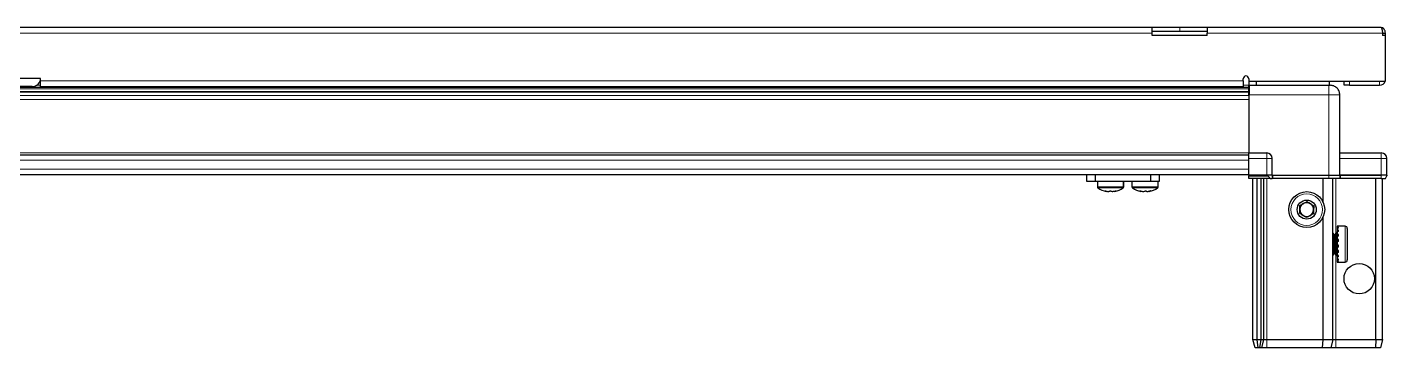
# Model space of a CAD drawing. Header units: millimetres. Extents: x 1415 to 4918, y -265 to 1617.
# Drawn here: x 2078.5 to 2570.8, y 632.1 to 748.1 of the extents above; entities that cross this region are included whole.
import ezdxf

# ---------------------------------------------------------------- set-up
doc = ezdxf.new("R2010")
doc.units = ezdxf.units.MM

msp = doc.modelspace()

# ---------------------------------------------------------------- linework, layer by layer
at = {"color": 7, "linetype": 'Continuous', "lineweight": 25}
for p, q in [((1655.82, 748.12), (2485.82, 748.12)), ((2485.82, 746.02), (2485.82, 748.12)), ((2485.82, 748.12), (2495.82, 748.12)), ((2495.82, 746.62), (2485.82, 746.62)), ((2485.82, 745.12), (2485.82, 746.02)), ((2505.82, 745.12), (2485.82, 745.12)), ((2495.82, 748.12), (2505.82, 748.12)), ((2505.82, 746.62), (2495.82, 746.62)), ((2505.82, 748.12), (2568.72, 748.12)), ((2505.82, 748.12), (2505.82, 746.02)), ((2505.82, 745.12), (2505.82, 746.02)), ((2569.32, 746.02), (2570.32, 746.02)), ((2569.32, 746.02), (2569.32, 745.12)), ((2570.32, 745.12), (2569.32, 745.12)), ((2570.32, 745.12), (2570.32, 746.02)), ((2570.32, 728.62), (2570.32, 745.12)), ((2083.32, 729.62), (2058.32, 729.62)), ((2083.32, 728.72), (2083.32, 729.62)), ((2083.32, 726.62), (2083.32, 728.72)), ((2518.82, 728.72), (2518.82, 729.47)), ((2518.82, 728.72), (2518.82, 726.62)), ((2520.82, 729.47), (2520.82, 728.62)), ((2520.82, 724.68), (1620.82, 724.68)), ((2520.82, 724.64), (1620.82, 724.64)), ((1646.94, 726.47), (2494.7, 726.47)), ((2080.32, 726.62), (2061.32, 726.62)), ((2083.32, 726.62), (2518.82, 726.62)), ((2489.32, 726.62), (2489.32, 726.47)), ((2489.43, 726.62), (2489.43, 726.47)), ((2489.61, 726.62), (2489.61, 726.47)), ((2490.12, 726.62), (2490.12, 726.47)), ((2490.51, 726.62), (2490.51, 726.47)), ((2491.37, 726.62), (2491.37, 726.47)), ((2491.93, 726.62), (2491.93, 726.47)), ((2493.05, 726.62), (2493.05, 726.47)), ((2493.73, 726.62), (2493.73, 726.47)), ((2494.7, 726.47), (2495, 726.47)), ((2495, 726.62), (2495, 726.47)), ((2495, 726.47), (2495.01, 726.47)), ((2495.01, 726.47), (2495.74, 726.47)), ((2495.27, 726.62), (2495.27, 726.47)), ((2495.74, 726.62), (2495.74, 726.47)), ((2495.74, 726.47), (2497.03, 726.47)), ((2496.94, 726.47), (2520.82, 726.47)), ((2497.03, 726.62), (2497.03, 726.47)), ((2497.13, 726.62), (2497.13, 726.47)), ((2497.75, 726.62), (2497.75, 726.47)), ((2498.95, 726.62), (2498.95, 726.47)), ((2499.57, 726.62), (2499.57, 726.47)), ((2500.56, 726.62), (2500.56, 726.47)), ((2501.03, 726.62), (2501.03, 726.47)), ((2501.7, 726.62), (2501.7, 726.47)), ((2501.98, 726.62), (2501.98, 726.47)), ((2502.27, 726.62), (2502.27, 726.47)), ((2502.32, 726.47), (2502.32, 726.62)), ((2502.32, 726.62), (2502.32, 726.47)), ((2520.82, 728.62), (2520.82, 727.12)), ((2520.82, 728.62), (2570.32, 728.62)), ((2520.82, 727.12), (2549.82, 727.12)), ((2520.97, 727.12), (2520.97, 723.62)), ((2523.57, 728.62), (2523.57, 727.12)), ((2550.07, 727.12), (2550.07, 728.62)), ((2555.32, 727.12), (2555.32, 728.62)), ((2557.32, 727.12), (2555.32, 727.12)), ((2557.32, 727.12), (2568.22, 727.12)), ((2520.82, 723.62), (2520.82, 702.62)), ((2553.82, 694.62), (2553.82, 723.62)), ((1620.82, 701.97), (2520.82, 701.97)), ((2520.82, 702.62), (2527.32, 702.62)), ((2520.82, 700.62), (2520.82, 702.62)), ((2520.82, 694.62), (2520.82, 700.62)), ((2529.32, 694.62), (2529.32, 700.62)), ((2553.82, 702.62), (2568.82, 702.62)), ((2570.82, 694.62), (2570.82, 700.62)), ((1620.82, 694.77), (2520.82, 694.77)), ((2462.17, 692.27), (2462.17, 694.77)), ((2465.17, 694.77), (2465.17, 692.27)), ((2485.37, 692.27), (2485.37, 694.77)), ((2488.37, 694.77), (2488.37, 692.27)), ((2520.82, 694.62), (2527.32, 694.62)), ((2520.82, 694.62), (2520.82, 694.29)), ((2520.82, 694.62), (2520.82, 694.62)), ((2527.32, 694.62), (2520.82, 694.62)), ((2520.82, 693.42), (2520.82, 694.29)), ((2520.82, 694.29), (2520.82, 694.29)), ((2520.82, 694.29), (2527.32, 694.29)), ((2529.32, 694.62), (2527.32, 694.62)), ((2529.32, 694.62), (2529.32, 693.42)), ((2529.32, 694.62), (2529.52, 694.62)), ((2529.52, 694.62), (2549.82, 694.62)), ((2549.82, 694.62), (2553.82, 694.62)), ((2553.82, 694.62), (2553.82, 693.42)), ((2553.82, 694.62), (2554.02, 694.62)), ((2554.02, 694.62), (2568.82, 694.62)), ((2568.82, 694.62), (2554.02, 694.62)), ((2570.82, 694.62), (2568.82, 694.62)), ((2570.32, 693.42), (2570.82, 694.29)), ((2570.82, 694.62), (2570.82, 694.29)), ((2465.17, 692.27), (2462.17, 692.27)), ((2485.37, 692.27), (2465.17, 692.27)), ((2466.02, 692.27), (2466.02, 690.36)), ((2475.52, 690.36), (2475.52, 692.27)), ((2475.57, 690.36), (2475.57, 692.27)), ((2478.52, 692.27), (2478.52, 690.36)), ((2488.37, 692.27), (2485.37, 692.27)), ((2488.02, 690.36), (2488.02, 692.27)), ((2528.64, 693.42), (2520.82, 693.42)), ((2522.32, 635.12), (2522.32, 693.42)), ((2523.82, 635.12), (2523.82, 693.42)), ((2525.32, 635.12), (2525.32, 693.42)), ((2526.32, 635.12), (2526.32, 693.42)), ((2528.64, 693.42), (2529.32, 693.42)), ((2529.52, 693.42), (2529.32, 693.42)), ((2549.82, 693.42), (2529.52, 693.42)), ((2547.82, 684.62), (2547.82, 693.42)), ((2553.82, 693.42), (2549.82, 693.42)), ((2551.32, 635.12), (2551.32, 693.42)), ((2554.02, 693.42), (2553.82, 693.42)), ((2568.82, 693.42), (2554.02, 693.42)), ((2566.82, 635.12), (2566.82, 693.42)), ((2568.82, 693.42), (2570.32, 693.42)), ((2569.32, 635.12), (2569.32, 693.42)), ((2547.82, 635.12), (2547.82, 679.62)), ((2555.72, 676.12), (2552.82, 676.12)), ((2552.82, 676.12), (2552.82, 676.11)), ((2553.32, 676.11), (2552.82, 676.11)), ((2552.82, 676.11), (2552.82, 676.03)), ((2552.82, 676.03), (2552.82, 675.69)), ((2553.32, 676.03), (2552.82, 676.03)), ((2553.32, 675.69), (2552.82, 675.69)), ((2552.82, 675.69), (2552.82, 675.38)), ((2552.82, 675.38), (2552.82, 674.67)), ((2553.32, 675.38), (2552.82, 675.38)), ((2553.32, 674.67), (2552.82, 674.67)), ((2552.82, 674.67), (2552.82, 674.17)), ((2553.32, 676.03), (2553.32, 676.11)), ((2553.32, 675.38), (2553.32, 675.69)), ((2553.32, 674.17), (2553.32, 674.67)), ((2556.52, 675.32), (2556.52, 673.83)), ((2551.35, 673.62), (2551.32, 673.62)), ((2551.84, 672.93), (2551.35, 673.62)), ((2551.35, 673.62), (2551.35, 672.58)), ((2551.35, 672.58), (2551.35, 665.62)), ((2552.32, 673.62), (2551.84, 672.93)), ((2551.84, 672.93), (2551.84, 672.07)), ((2551.84, 672.07), (2551.84, 666.31)), ((2552.32, 673.62), (2552.32, 672.58)), ((2552.32, 672.58), (2552.32, 665.62)), ((2552.82, 674.02), (2552.72, 674.02)), ((2552.72, 674.02), (2552.72, 665.22)), ((2552.82, 674.17), (2552.82, 673.15)), ((2553.32, 674.17), (2552.82, 674.17)), ((2553.32, 673.15), (2552.82, 673.15)), ((2552.82, 673.15), (2552.82, 672.51)), ((2552.82, 672.51), (2552.82, 671.3)), ((2553.32, 672.51), (2552.82, 672.51)), ((2553.32, 671.3), (2552.82, 671.3)), ((2552.82, 671.3), (2552.82, 670.75)), ((2553.32, 670.75), (2552.82, 670.75)), ((2552.82, 670.57), (2552.82, 669.27)), ((2553.32, 670.57), (2552.82, 670.57)), ((2553.32, 672.51), (2553.32, 673.15)), ((2553.32, 670.57), (2553.32, 671.3)), ((2556.52, 673.83), (2556.52, 663.92)), ((2551.32, 665.62), (2551.35, 665.62)), ((2551.35, 665.62), (2551.84, 666.31)), ((2551.84, 666.31), (2552.32, 665.62)), ((2552.72, 665.22), (2552.82, 665.22)), ((2553.32, 669.27), (2552.82, 669.27)), ((2553.32, 668.89), (2552.82, 668.89)), ((2552.82, 668.89), (2552.82, 668.54)), ((2553.32, 668.54), (2552.82, 668.54)), ((2552.82, 668.54), (2552.82, 667.28)), ((2553.32, 667.28), (2552.82, 667.28)), ((2552.82, 667.28), (2552.82, 666.61)), ((2552.82, 666.61), (2552.82, 665.52)), ((2553.32, 666.61), (2552.82, 666.61)), ((2553.32, 665.52), (2552.82, 665.52)), ((2552.82, 665.52), (2552.82, 664.98)), ((2552.82, 664.98), (2552.82, 664.16)), ((2553.32, 664.98), (2552.82, 664.98)), ((2553.32, 668.54), (2553.32, 669.27)), ((2553.32, 666.61), (2553.32, 667.28)), ((2553.32, 664.98), (2553.32, 665.52)), ((2553.32, 664.16), (2552.82, 664.16)), ((2552.82, 664.16), (2552.82, 663.8)), ((2552.82, 663.8), (2552.82, 663.34)), ((2553.32, 663.8), (2552.82, 663.8)), ((2553.32, 663.34), (2552.82, 663.34)), ((2552.82, 663.34), (2552.82, 663.19)), ((2552.82, 663.19), (2552.82, 663.12)), ((2553.32, 663.19), (2552.82, 663.19)), ((2552.82, 663.12), (2555.72, 663.12)), ((2553.32, 663.8), (2553.32, 664.16)), ((2553.32, 663.19), (2553.32, 663.34)), ((2522.32, 635.12), (2523.82, 635.12)), ((2523.12, 632.12), (2522.32, 635.12)), ((2524.28, 632.12), (2523.12, 632.12)), ((2523.82, 635.12), (2525.32, 635.12)), ((2524.28, 632.12), (2523.82, 635.12)), ((2524.78, 632.12), (2524.28, 632.12)), ((2524.78, 632.12), (2525.32, 635.12)), ((2525.52, 632.12), (2524.78, 632.12)), ((2525.32, 635.12), (2526.32, 635.12)), ((2525.52, 632.12), (2526.32, 635.12)), ((2527.32, 632.12), (2525.52, 632.12)), ((2526.32, 635.12), (2527.32, 635.12)), ((2527.32, 635.12), (2547.82, 635.12)), ((2547.49, 632.12), (2527.32, 632.12)), ((2547.49, 632.12), (2547.82, 635.12)), ((2550.52, 632.12), (2547.49, 632.12)), ((2547.82, 635.12), (2551.32, 635.12)), ((2551.32, 635.12), (2550.52, 632.12)), ((2552.32, 632.12), (2550.52, 632.12)), ((2551.32, 635.12), (2552.32, 635.12)), ((2552.32, 635.12), (2566.82, 635.12)), ((2566.67, 632.12), (2552.32, 632.12)), ((2566.82, 635.12), (2566.67, 632.12)), ((2568.52, 632.12), (2566.67, 632.12)), ((2566.82, 635.12), (2569.32, 635.12)), ((2569.32, 635.12), (2568.52, 632.12))]:
    msp.add_line(p, q, dxfattribs=at)
at = {"color": 8, "linetype": 'Continuous', "lineweight": 18}
for p, q in [((2485.82, 746.02), (1655.82, 746.02)), ((2495.82, 748.12), (2495.82, 746.62)), ((2569.32, 746.02), (2505.82, 746.02)), ((2083.32, 728.72), (2518.82, 728.72)), ((2520.82, 725.88), (1620.82, 725.88)), ((2081.98, 727.12), (2083.32, 727.12)), ((2518.82, 727.12), (2520.82, 727.12)), ((2557.32, 728.62), (2557.32, 727.12)), ((2568.22, 728.62), (2568.22, 727.12)), ((1620.82, 723.44), (2520.82, 723.44)), ((2520.82, 722.02), (1620.82, 722.02)), ((2549.82, 723.62), (2520.82, 723.62)), ((2549.82, 694.62), (2549.82, 723.62)), ((1620.82, 702.62), (2520.82, 702.62)), ((1620.82, 699.97), (2520.82, 699.97)), ((2527.32, 700.62), (2520.82, 700.62)), ((2527.32, 700.62), (2527.32, 702.62)), ((2527.32, 694.62), (2527.32, 700.62)), ((2529.32, 700.62), (2527.32, 700.62)), ((2568.82, 700.62), (2553.82, 700.62)), ((2568.82, 702.62), (2568.82, 700.62)), ((2568.82, 694.62), (2568.82, 700.62)), ((2570.82, 700.62), (2568.82, 700.62)), ((1620.82, 696.77), (2520.82, 696.77)), ((2520.82, 694.62), (2520.82, 694.29)), ((2527.32, 694.62), (2527.32, 694.29)), ((2529.52, 694.62), (2529.52, 693.42)), ((2549.82, 694.62), (2549.82, 693.42)), ((2554.02, 694.62), (2554.02, 693.42)), ((2568.82, 694.62), (2568.82, 693.42)), ((2468.23, 690.36), (2466.02, 690.36)), ((2468.33, 689.99), (2466.21, 689.99)), ((2475.52, 690.36), (2468.23, 690.36)), ((2475.33, 689.99), (2468.33, 689.99)), ((2475.38, 689.99), (2475.33, 689.99)), ((2475.57, 690.36), (2475.52, 690.36)), ((2486.02, 690.36), (2478.52, 690.36)), ((2485.91, 689.99), (2478.71, 689.99)), ((2487.83, 689.99), (2485.91, 689.99)), ((2488.02, 690.36), (2486.02, 690.36)), ((2527.32, 635.12), (2527.32, 693.42)), ((2552.32, 673.62), (2552.32, 693.42)), ((2555.72, 676.12), (2555.72, 674.43)), ((2555.72, 674.43), (2555.72, 663.12)), ((2552.32, 635.12), (2552.32, 665.62)), ((2527.32, 632.12), (2527.32, 635.12)), ((2552.32, 635.12), (2552.32, 632.12))]:
    msp.add_line(p, q, dxfattribs=at)
at = {"color": 7, "linetype": 'Continuous', "lineweight": 25}
for centre, radius in [((2541.82, 682.12), 6.5), ((2541.82, 682.12), 3.46), ((2560.82, 657.12), 5.5)]:
    msp.add_circle(centre, radius, dxfattribs=at)
at = {"color": 8, "linetype": 'Continuous', "lineweight": 18}
msp.add_circle((2541.82, 682.12), 5.7, dxfattribs=at)
at = {"color": 7, "linetype": 'Continuous', "lineweight": 25}
for centre, radius, start, end in [((2080.32, 729.62), 3, 270, 360), ((2519.82, 729.47), 1, 0, 180), ((2568.22, 729.22), 2.1, 270, 343.3985), ((2527.32, 700.62), 2, 0, 90), ((2568.82, 700.62), 2, 0, 90), ((2466.47, 690.36), 0.45, 180, 235.2821), ((2470.77, 696.57), 8, 235.2821, 259.054), ((2470.77, 696.57), 8, 280.846, 304.7179), ((2470.82, 696.57), 8, 280.9211, 304.7179), ((2475.07, 690.36), 0.45, 304.7179, 0), ((2475.12, 690.36), 0.45, 304.7179, 0), ((2478.97, 690.36), 0.45, 180, 235.2821), ((2483.27, 696.57), 8, 235.2821, 258.923), ((2483.27, 696.57), 8, 280.9392, 304.7179), ((2487.57, 690.36), 0.45, 304.7179, 0), ((2541.82, 682.12), 2.5, 58.295, 118.295), ((2541.82, 682.12), 2.5, 118.295, 178.295), ((2541.82, 682.12), 2.5, 178.295, 238.295), ((2541.82, 682.12), 2.5, 238.295, 298.295), ((2541.82, 682.12), 2.5, 298.295, 358.295), ((2541.82, 682.12), 2.5, 358.295, 58.295), ((2555.72, 675.32), 0.8, 360, 90), ((2552.32, 674.02), 0.4, 270, 0), ((2552.32, 665.22), 0.4, 360, 90), ((2555.72, 663.92), 0.8, 270, 0)]:
    msp.add_arc(centre, radius, start, end, dxfattribs=at)
msp.add_ellipse((2527.32, 690.82), major_axis=(0, 3.46), ratio=0.57735, start_param=5.560451, end_param=6.283185, dxfattribs=at)
for points, knots in [([(2568.72, 748.12), (2568.77, 748.09), (2568.86, 748.04), (2568.99, 747.65), (2569.12, 747.09), (2569.23, 746.51), (2569.3, 746.15), (2569.32, 746.02)], [0, 0, 0, 0, 0.2302553, 0.4485219, 0.6667858, 0.8850496, 1, 1, 1, 1]), ([(2570.32, 746.02), (2570.29, 746.27), (2570.24, 746.77), (2569.85, 747.4), (2569.33, 747.86), (2568.91, 747.98), (2568.72, 748.04)], [0, 0, 0, 0, 0.2725536, 0.5309161, 0.7892754, 1, 1, 1, 1]), ([(2520.82, 723.62), (2520.82, 724.01), (2520.82, 724.8), (2520.82, 725.85), (2520.82, 726.64), (2520.82, 727.06), (2520.82, 727.1), (2520.82, 727.12)], [0, 0, 0, 0, 0.214694, 0.429388, 0.644082, 0.858775, 1, 1, 1, 1]), ([(2549.82, 727.12), (2549.89, 727.12), (2550.02, 727.12), (2550.18, 727.12), (2550.3, 727.12), (2550.31, 727.12), (2550.32, 727.12)], [0, 0, 0, 0, 0.249394, 0.500333, 0.750167, 1, 1, 1, 1]), ([(2553.82, 723.62), (2553.77, 724.06), (2553.7, 724.74), (2553.26, 725.55), (2552.81, 726.11), (2552.25, 726.56), (2551.44, 727), (2550.76, 727.07), (2550.32, 727.12)], [0, 0, 0, 0, 0.239457, 0.368361, 0.5, 0.631639, 0.760543, 1, 1, 1, 1]), ([(2469.25, 688.72), (2469.25, 688.72), (2469.21, 688.72), (2469, 688.79), (2468.84, 688.85), (2468.78, 688.88), (2468.77, 688.89), (2468.77, 688.89), (2468.78, 688.89), (2468.8, 688.89), (2468.85, 688.88), (2469.07, 688.83), (2469.4, 688.76), (2469.78, 688.71), (2470.06, 688.71), (2470.32, 688.74), (2470.46, 688.81), (2470.59, 688.88), (2470.64, 688.89), (2470.66, 688.89), (2470.69, 688.89), (2470.71, 688.89), (2470.75, 688.88), (2470.87, 688.84), (2471.03, 688.76), (2471.29, 688.71), (2471.64, 688.71), (2472.01, 688.76), (2472.34, 688.82), (2472.57, 688.88), (2472.65, 688.89), (2472.67, 688.89), (2472.68, 688.89), (2472.68, 688.89), (2472.67, 688.87), (2472.5, 688.79), (2472.26, 688.71), (2472.28, 688.71), (2472.28, 688.71)], [0, 0, 0, 0, 0.024519, 0.105974, 0.133842, 0.147819, 0.153553, 0.156403, 0.15928, 0.16178, 0.166477, 0.181648, 0.254111, 0.300998, 0.335579, 0.379192, 0.462021, 0.482676, 0.486455, 0.490271, 0.492817, 0.495357, 0.499784, 0.513427, 0.576955, 0.640973, 0.679017, 0.731371, 0.789083, 0.818039, 0.821666, 0.824546, 0.82745, 0.830805, 0.837158, 0.863854, 0.969866, 1, 1, 1, 1]), ([(2481.74, 688.72), (2481.75, 688.72), (2481.8, 688.71), (2481.75, 688.73), (2481.63, 688.78), (2481.52, 688.83), (2481.47, 688.85), (2481.44, 688.87), (2481.42, 688.88), (2481.42, 688.89), (2481.43, 688.89), (2481.44, 688.89), (2481.44, 688.89)], [0, 0, 0, 0, 0.117513, 0.3191822, 0.6555874, 0.7806573, 0.8588867, 0.9097918, 0.9600554, 0.9795862, 0.9947917, 1, 1, 1, 1]), ([(2481.44, 688.89), (2481.44, 688.89), (2481.45, 688.89), (2481.49, 688.88), (2481.65, 688.85), (2481.94, 688.79), (2482.29, 688.73), (2482.63, 688.71), (2482.95, 688.72), (2483.16, 688.79), (2483.32, 688.85), (2483.4, 688.88), (2483.44, 688.89), (2483.47, 688.89), (2483.49, 688.89), (2483.51, 688.89), (2483.56, 688.88), (2483.66, 688.83), (2483.77, 688.76), (2483.97, 688.71), (2484.22, 688.71), (2484.61, 688.74), (2484.96, 688.81), (2485.23, 688.88), (2485.29, 688.89), (2485.31, 688.89), (2485.32, 688.89), (2485.32, 688.89), (2485.31, 688.88), (2485.21, 688.84), (2485, 688.77), (2484.78, 688.71), (2484.77, 688.71), (2484.77, 688.72)], [0, 0, 0, 0, 0.003351, 0.008063, 0.021119, 0.079476, 0.149012, 0.192992, 0.237333, 0.333888, 0.366922, 0.38349, 0.390287, 0.393665, 0.397075, 0.40004, 0.405607, 0.423591, 0.509487, 0.565066, 0.606058, 0.657756, 0.755941, 0.780424, 0.784904, 0.789427, 0.792445, 0.795456, 0.800704, 0.816876, 0.89218, 0.968066, 1, 1, 1, 1]), ([(2539.36, 683.64), (2539.82, 683.88), (2540.67, 684.34), (2541.51, 684.79), (2541.91, 685.01)], [0, 0, 0, 0, 0.5346859, 1, 1, 1, 1]), ([(2541.91, 685.01), (2542.01, 684.94), (2542.52, 684.62), (2543.37, 684.1), (2544.07, 683.67), (2544.36, 683.49)], [0, 0, 0, 0, 0.133125, 0.637099, 1, 1, 1, 1]), ([(2539.28, 680.75), (2539.29, 681.27), (2539.32, 682.23), (2539.35, 683.19), (2539.36, 683.64)], [0, 0, 0, 0, 0.534686, 1, 1, 1, 1]), ([(2541.73, 679.23), (2541.44, 679.42), (2540.74, 679.85), (2539.89, 680.37), (2539.38, 680.69), (2539.28, 680.75)], [0, 0, 0, 0, 0.362901, 0.866875, 1, 1, 1, 1]), ([(2544.28, 680.6), (2543.82, 680.36), (2542.97, 679.9), (2542.13, 679.45), (2541.73, 679.23)], [0, 0, 0, 0, 0.534686, 1, 1, 1, 1]), ([(2544.36, 683.49), (2544.35, 682.97), (2544.32, 682.01), (2544.29, 681.05), (2544.28, 680.6)], [0, 0, 0, 0, 0.534686, 1, 1, 1, 1])]:
    msp.add_open_spline(points, degree=3, knots=knots, dxfattribs=at)
at = {"color": 8, "linetype": 'Continuous', "lineweight": 18}
msp.add_open_spline([(2549.82, 723.62), (2549.82, 724.06), (2549.82, 724.74), (2549.82, 725.55), (2549.82, 726.11), (2549.82, 726.56), (2549.82, 727), (2549.82, 727.07), (2549.82, 727.12)], degree=3, knots=[0, 0, 0, 0, 0.239457, 0.368361, 0.5, 0.631639, 0.760543, 1, 1, 1, 1], dxfattribs=at)
msp.add_open_spline([(2553.82, 723.62), (2553.76, 723.62), (2553.64, 723.62), (2552.71, 723.62), (2551.39, 723.62), (2550.34, 723.62), (2549.82, 723.62)], degree=3, dxfattribs=at)

doc.saveas('drawing.dxf')
